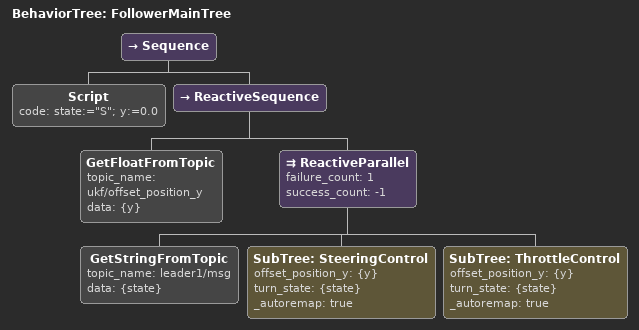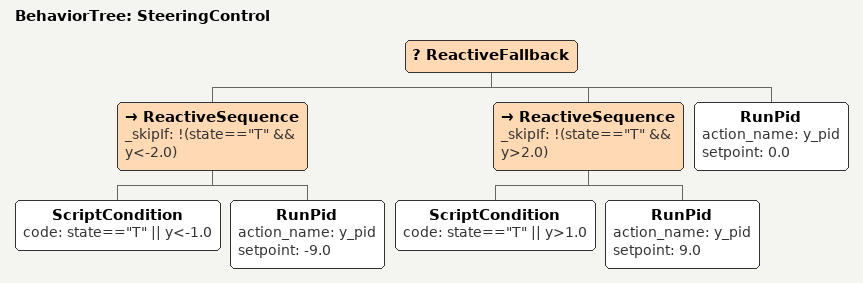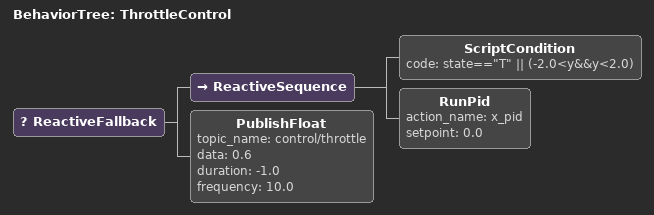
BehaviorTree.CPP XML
<?xml version="1.0" encoding="UTF-8"?>
<root BTCPP_format="4">
  <BehaviorTree ID="FollowerMainTree">
    <Sequence>
      <Script code="state:=&quot;S&quot;; y:=0.0"/>
      <ReactiveSequence>
        <GetFloatFromTopic topic_name="ukf/offset_position_y"
                           data="{y}"/>
        <ReactiveParallel failure_count="1"
                          success_count="-1">
          <GetStringFromTopic topic_name="leader1/msg"
                              data="{state}"/>
          <SubTree ID="SteeringControl"
                   offset_position_y="{y}"
                   turn_state="{state}"
                   _autoremap="true"/>
          <SubTree ID="ThrottleControl"
                   offset_position_y="{y}"
                   turn_state="{state}"
                   _autoremap="true"/>
        </ReactiveParallel>
      </ReactiveSequence>
    </Sequence>
  </BehaviorTree>

  <BehaviorTree ID="SteeringControl">
    <ReactiveFallback>
      <ReactiveSequence _skipIf="!(state==&quot;T&quot; &amp;&amp; y&lt;-2.0)">
        <ScriptCondition code="state==&quot;T&quot; || y&lt;-1.0"/>
        <RunPid action_name="y_pid"
                setpoint="-9.0"/>
      </ReactiveSequence>
      <ReactiveSequence _skipIf="!(state==&quot;T&quot; &amp;&amp; y&gt;2.0)">
        <ScriptCondition code="state==&quot;T&quot; || y&gt;1.0"/>
        <RunPid action_name="y_pid"
                setpoint="9.0"/>
      </ReactiveSequence>
      <RunPid action_name="y_pid"
              setpoint="0.0"/>
    </ReactiveFallback>
  </BehaviorTree>

  <BehaviorTree ID="ThrottleControl">
    <ReactiveFallback>
      <ReactiveSequence>
        <ScriptCondition code="state==&quot;T&quot; ||  (-2.0&lt;y&amp;&amp;y&lt;2.0)"/>
        <RunPid action_name="x_pid"
                setpoint="0.0"/>
      </ReactiveSequence>
      <PublishFloat topic_name="control/throttle"
                    data="0.6"
                    duration="-1.0"
                    frequency="10.0"/>
    </ReactiveFallback>
  </BehaviorTree>

</root>
